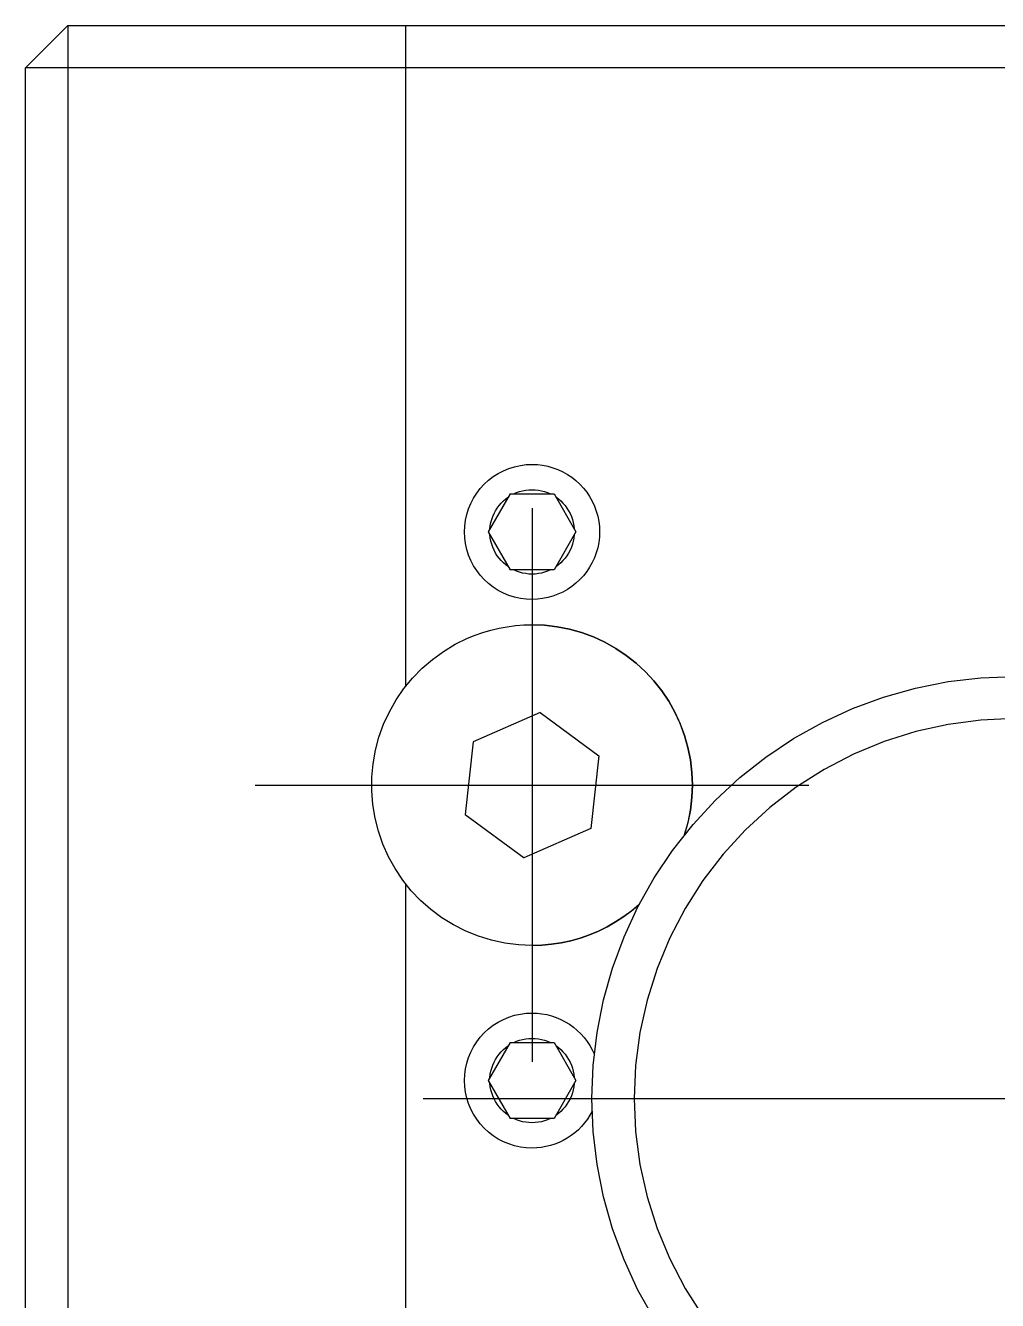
# Model space of a CAD drawing. Extents: x 166 to 392, y 15 to 196.
# Drawn here: x 231.52 to 243.03, y 52.74 to 67.84 of the extents above; entities that cross this region are included whole.
import ezdxf

# ---------------------------------------------------------------- set-up
doc = ezdxf.new("R2010")
doc.units = 0
doc.header["$LTSCALE"] = 10
doc.linetypes.add('CENTER', pattern=[2, 1.25, -0.25, 0.25, -0.25])
doc.layers.get('0').update_dxf_attribs({"linetype": 'CONTINUOUS'})
doc.layers.add('CENTER', color=1, linetype='CENTER')

msp = doc.modelspace()

# ---------------------------------------------------------------- linework, layer by layer
at = {"color": 7, "linetype": 'CONTINUOUS'}
for p, q in [((232.02206, 67.84333), (231.522061, 67.34333)), ((232.02195, 67.84333), (232.02195, 43.34333)), ((232.02206, 67.84333), (249.027374, 67.84333)), ((236.02195, 67.84333), (236.02195, 60.010516)), ((231.522061, 43.34333), (231.522061, 67.34333)), ((249.021949, 67.34333), (231.522061, 67.34333)), ((237.12195, 62.53615), (237.183855, 62.568376)), ((237.183855, 62.568376), (237.248334, 62.595084)), ((237.248334, 62.595084), (237.314894, 62.61607)), ((237.314894, 62.61607), (237.383031, 62.631176)), ((237.383031, 62.631176), (237.452225, 62.640285)), ((237.452225, 62.640285), (237.52195, 62.64333)), ((237.52195, 62.64333), (237.584717, 62.640864)), ((237.584717, 62.640864), (237.647097, 62.63348)), ((237.647097, 62.63348), (237.708706, 62.621226)), ((237.708706, 62.621226), (237.769163, 62.604175)), ((237.769163, 62.604175), (237.828096, 62.582433)), ((237.828096, 62.582433), (237.885142, 62.556135)), ((237.885142, 62.556135), (237.939948, 62.525442)), ((236.909114, 62.35756), (236.956264, 62.409015)), ((236.956264, 62.409015), (237.00772, 62.456165)), ((237.00772, 62.456165), (237.063089, 62.498651)), ((237.063089, 62.498651), (237.12195, 62.53615)), ((237.939948, 62.525442), (237.992178, 62.490543)), ((237.992178, 62.490543), (238.041508, 62.451654)), ((238.041508, 62.451654), (238.087635, 62.409015)), ((238.087635, 62.409015), (238.130274, 62.362888)), ((236.796903, 62.181424), (236.829129, 62.24333)), ((236.829129, 62.24333), (236.866628, 62.302191)), ((236.866628, 62.302191), (236.909114, 62.35756)), ((237.262629, 62.29333), (237.002728, 61.843168)), ((237.211042, 62.234823), (237.241321, 62.257076)), ((237.262255, 62.29333), (237.78187, 62.29333)), ((237.304115, 62.29333), (237.338526, 62.308427)), ((237.338526, 62.308427), (237.373973, 62.320897)), ((237.373973, 62.320897), (237.410257, 62.330669)), ((237.410257, 62.330669), (237.447172, 62.33769)), ((237.447172, 62.33769), (237.48451, 62.341918)), ((237.48451, 62.341918), (237.52206, 62.34333)), ((237.52206, 62.34333), (237.559611, 62.341918)), ((237.559611, 62.341918), (237.596949, 62.33769)), ((237.596949, 62.33769), (237.633864, 62.330669)), ((237.633864, 62.330669), (237.670147, 62.320897)), ((237.670147, 62.320897), (237.705595, 62.308427)), ((237.705595, 62.308427), (237.740005, 62.29333)), ((237.781868, 62.293329), (238.041676, 61.843329)), ((237.802799, 62.257076), (237.833079, 62.234823)), ((238.130274, 62.362888), (238.169163, 62.313558)), ((238.169163, 62.313558), (238.204062, 62.261329)), ((238.204062, 62.261329), (238.234755, 62.206522)), ((236.749209, 62.050385), (236.770196, 62.116946)), ((236.770196, 62.116946), (236.796903, 62.181424)), ((237.071495, 62.060104), (237.089048, 62.09333)), ((237.089048, 62.09333), (237.109046, 62.125143)), ((237.109046, 62.125143), (237.131376, 62.155365)), ((237.131376, 62.155365), (237.155913, 62.183824)), ((237.155913, 62.183824), (237.182519, 62.21036)), ((237.182519, 62.21036), (237.211042, 62.234823)), ((237.833079, 62.234823), (237.861602, 62.21036)), ((237.861602, 62.21036), (237.888207, 62.183824)), ((237.888207, 62.183824), (237.912744, 62.155365)), ((237.912744, 62.155365), (237.935075, 62.125143)), ((237.935075, 62.125143), (237.955073, 62.09333)), ((237.955073, 62.09333), (237.972625, 62.060104)), ((238.234755, 62.206522), (238.261053, 62.149476)), ((238.261053, 62.149476), (238.282795, 62.090543)), ((238.282795, 62.090543), (238.299846, 62.030086)), ((236.724994, 61.913054), (236.734103, 61.982248)), ((236.734103, 61.982248), (236.749209, 62.050385)), ((237.027507, 61.916933), (237.034432, 61.953866)), ((237.034432, 61.953866), (237.04411, 61.990175)), ((237.04411, 61.990175), (237.056488, 62.025654)), ((237.056488, 62.025654), (237.071495, 62.060104)), ((237.972625, 62.060104), (237.987633, 62.025654)), ((237.987633, 62.025654), (238.000011, 61.990175)), ((238.000011, 61.990175), (238.009689, 61.953866)), ((238.009689, 61.953866), (238.016613, 61.916933)), ((238.299846, 62.030086), (238.3121, 61.968477)), ((238.3121, 61.968477), (238.319483, 61.906097)), ((236.72195, 61.84333), (236.724994, 61.913054)), ((236.724994, 61.773605), (236.72195, 61.84333)), ((237.002447, 61.84333), (237.002822, 61.84333)), ((237.002728, 61.843492), (237.262629, 61.39333)), ((237.023376, 61.879584), (237.027507, 61.916933)), ((237.027507, 61.769727), (237.023376, 61.807076)), ((238.041676, 61.843331), (237.781868, 61.393331)), ((238.016613, 61.916933), (238.020744, 61.879584)), ((238.020744, 61.807076), (238.016613, 61.769727)), ((238.319483, 61.906097), (238.32195, 61.84333)), ((238.32195, 61.84333), (238.319483, 61.780562)), ((236.734103, 61.704411), (236.724994, 61.773605)), ((236.749209, 61.636274), (236.734103, 61.704411)), ((236.770196, 61.569714), (236.749209, 61.636274)), ((237.034432, 61.732793), (237.027507, 61.769727)), ((237.04411, 61.696484), (237.034432, 61.732793)), ((237.056488, 61.661005), (237.04411, 61.696484)), ((237.071495, 61.626555), (237.056488, 61.661005)), ((237.987633, 61.661005), (237.972625, 61.626555)), ((238.000011, 61.696484), (237.987633, 61.661005)), ((238.009689, 61.732793), (238.000011, 61.696484)), ((238.016613, 61.769727), (238.009689, 61.732793)), ((238.299846, 61.656573), (238.282795, 61.596116)), ((238.3121, 61.718182), (238.299846, 61.656573)), ((238.319483, 61.780562), (238.3121, 61.718182)), ((236.796903, 61.505235), (236.770196, 61.569714)), ((236.829129, 61.44333), (236.796903, 61.505235)), ((237.089048, 61.59333), (237.071495, 61.626555)), ((237.109046, 61.561516), (237.089048, 61.59333)), ((237.131376, 61.531295), (237.109046, 61.561516)), ((237.155913, 61.502835), (237.131376, 61.531295)), ((237.182519, 61.476299), (237.155913, 61.502835)), ((237.888207, 61.502835), (237.861602, 61.476299)), ((237.912744, 61.531295), (237.888207, 61.502835)), ((237.935075, 61.561516), (237.912744, 61.531295)), ((237.955073, 61.59333), (237.935075, 61.561516)), ((237.972625, 61.626555), (237.955073, 61.59333)), ((238.261053, 61.537183), (238.234755, 61.480137)), ((238.282795, 61.596116), (238.261053, 61.537183)), ((236.866628, 61.384469), (236.829129, 61.44333)), ((236.909114, 61.3291), (236.866628, 61.384469)), ((237.211042, 61.451836), (237.182519, 61.476299)), ((237.241321, 61.429584), (237.211042, 61.451836)), ((237.78187, 61.39333), (237.262255, 61.39333)), ((237.338526, 61.378233), (237.304115, 61.39333)), ((237.373973, 61.365763), (237.338526, 61.378233)), ((237.410257, 61.35599), (237.373973, 61.365763)), ((237.447172, 61.34897), (237.410257, 61.35599)), ((237.48451, 61.344742), (237.447172, 61.34897)), ((237.52206, 61.34333), (237.48451, 61.344742)), ((237.559611, 61.344742), (237.52206, 61.34333)), ((237.596949, 61.34897), (237.559611, 61.344742)), ((237.633864, 61.35599), (237.596949, 61.34897)), ((237.670147, 61.365763), (237.633864, 61.35599)), ((237.705595, 61.378233), (237.670147, 61.365763)), ((237.740005, 61.39333), (237.705595, 61.378233)), ((237.833079, 61.451836), (237.802799, 61.429584)), ((237.861602, 61.476299), (237.833079, 61.451836)), ((238.169163, 61.373101), (238.130274, 61.323771)), ((238.204062, 61.425331), (238.169163, 61.373101)), ((238.234755, 61.480137), (238.204062, 61.425331)), ((236.956264, 61.277644), (236.909114, 61.3291)), ((237.00772, 61.230494), (236.956264, 61.277644)), ((237.063089, 61.188008), (237.00772, 61.230494)), ((237.12195, 61.150509), (237.063089, 61.188008)), ((237.992178, 61.196116), (237.939948, 61.161218)), ((238.041508, 61.235005), (237.992178, 61.196116)), ((238.087635, 61.277644), (238.041508, 61.235005)), ((238.130274, 61.323771), (238.087635, 61.277644)), ((237.183855, 61.118283), (237.12195, 61.150509)), ((237.248334, 61.091576), (237.183855, 61.118283)), ((237.314894, 61.070589), (237.248334, 61.091576)), ((237.383031, 61.055483), (237.314894, 61.070589)), ((237.452225, 61.046374), (237.383031, 61.055483)), ((237.52195, 61.04333), (237.452225, 61.046374)), ((237.584717, 61.045796), (237.52195, 61.04333)), ((237.647097, 61.053179), (237.584717, 61.045796)), ((237.708706, 61.065434), (237.647097, 61.053179)), ((237.769163, 61.082484), (237.708706, 61.065434)), ((237.828096, 61.104226), (237.769163, 61.082484)), ((237.885142, 61.130524), (237.828096, 61.104226)), ((237.939948, 61.161218), (237.885142, 61.130524)), ((237.227425, 60.720485), (237.324904, 60.733165)), ((237.324904, 60.733165), (237.422908, 60.740787)), ((237.422908, 60.740787), (237.521175, 60.74333)), ((237.521618, 60.74333), (237.521175, 60.74333)), ((237.521175, 60.74333), (237.670208, 60.737476)), ((237.67061, 60.737479), (237.521618, 60.74333)), ((237.670208, 60.737476), (237.818322, 60.71995)), ((237.818684, 60.719963), (237.67061, 60.737479)), ((236.611634, 60.511483), (236.756956, 60.582861)), ((236.756956, 60.582861), (236.847946, 60.620058)), ((236.847946, 60.620058), (236.940739, 60.652499)), ((236.940739, 60.652499), (237.035085, 60.680098)), ((237.035085, 60.680098), (237.130733, 60.70278)), ((237.130733, 60.70278), (237.227425, 60.720485)), ((237.818322, 60.71995), (237.964605, 60.69086)), ((237.964929, 60.690889), (237.818684, 60.719963)), ((237.964605, 60.69086), (238.108155, 60.650386)), ((238.108443, 60.650437), (237.964929, 60.690889)), ((238.108155, 60.650386), (238.248089, 60.598777)), ((238.248344, 60.598855), (238.108443, 60.650437)), ((238.248089, 60.598777), (238.383543, 60.536351)), ((238.383769, 60.536462), (238.248344, 60.598855)), ((236.34181, 60.332994), (236.472916, 60.427992)), ((236.472916, 60.427992), (236.611634, 60.511483)), ((238.383543, 60.536351), (238.513683, 60.463492)), ((238.513884, 60.463641), (238.383769, 60.536462)), ((238.513683, 60.463492), (238.637708, 60.38065)), ((238.637888, 60.380841), (238.513884, 60.463641)), ((236.219268, 60.227179), (236.34181, 60.332994)), ((238.637708, 60.38065), (238.754852, 60.288335)), ((238.755017, 60.288572), (238.637888, 60.380841)), ((238.754852, 60.288335), (238.864395, 60.187115)), ((238.86455, 60.187403), (238.755017, 60.288572)), ((236.10618, 60.111316), (236.219268, 60.227179)), ((238.864395, 60.187115), (238.96566, 60.077615)), ((238.965813, 60.077955), (238.86455, 60.187403)), ((242.838575, 60.115784), (243.230871, 60.131198)), ((235.911573, 59.852876), (236.003366, 59.986246)), ((236.003366, 59.986246), (236.10618, 60.111316)), ((238.96566, 60.077615), (239.058025, 59.96051)), ((239.058181, 59.960904), (238.965813, 60.077955)), ((241.685786, 59.88648), (242.063644, 59.993047)), ((242.063644, 59.993047), (242.448699, 60.069639)), ((242.448699, 60.069639), (242.838575, 60.115784)), ((235.831469, 59.712176), (235.911573, 59.852876)), ((239.058025, 59.96051), (239.140919, 59.83652)), ((239.141086, 59.836971), (239.058181, 59.960904)), ((239.140919, 59.83652), (239.213833, 59.706411)), ((239.214017, 59.706918), (239.141086, 59.836971)), ((241.317454, 59.750595), (241.685786, 59.88648)), ((235.763633, 59.565167), (235.831469, 59.712176)), ((237.616034, 59.704092), (236.823104, 59.355739)), ((237.615951, 59.704153), (238.314058, 59.191663)), ((239.213833, 59.706411), (239.276316, 59.570982)), ((239.276525, 59.571546), (239.214017, 59.706918)), ((240.960918, 59.58623), (241.317454, 59.750595)), ((235.70856, 59.412916), (235.763633, 59.565167)), ((239.276316, 59.570982), (239.327984, 59.431071)), ((239.328226, 59.431689), (239.276525, 59.571546)), ((240.618378, 59.394398), (240.960918, 59.58623)), ((242.449343, 59.562833), (242.066074, 59.477864)), ((242.838559, 59.614074), (242.449343, 59.562833)), ((243.23076, 59.631198), (242.838559, 59.614074)), ((235.666649, 59.256529), (235.70856, 59.412916)), ((239.327984, 59.431071), (239.368519, 59.287537)), ((239.3688, 59.288209), (239.328226, 59.431689)), ((240.291945, 59.176283), (240.618378, 59.394398)), ((242.066074, 59.477864), (241.69167, 59.359814)), ((235.638204, 59.097142), (235.666649, 59.256529)), ((236.823289, 59.35582), (236.72851, 58.494973)), ((236.823068, 59.35582), (236.823289, 59.35582)), ((239.368519, 59.287537), (239.39767, 59.141266)), ((239.397998, 59.141989), (239.3688, 59.288209)), ((241.69167, 59.359814), (241.328978, 59.209583)), ((235.623432, 58.935912), (235.638204, 59.097142)), ((238.314058, 59.191663), (238.219282, 58.330839)), ((239.39767, 59.141266), (239.415258, 58.99316)), ((239.41564, 58.99393), (239.397998, 59.141989)), ((239.983631, 58.933227), (240.291945, 59.176283)), ((241.328978, 59.209583), (240.98076, 59.028312)), ((235.62244, 58.77401), (235.623432, 58.935912)), ((239.415258, 58.99316), (239.421174, 58.84413)), ((239.421617, 58.844943), (239.41564, 58.99393)), ((239.695337, 58.666732), (239.983631, 58.933227)), ((240.98076, 59.028312), (240.649666, 58.817382)), ((235.635235, 58.612611), (235.62244, 58.77401)), ((239.421174, 58.84413), (239.415383, 58.695095)), ((239.415893, 58.695946), (239.421617, 58.844943)), ((240.649666, 58.817382), (240.338216, 58.578398)), ((235.661725, 58.452888), (235.635235, 58.612611)), ((239.415383, 58.695095), (239.39792, 58.546974)), ((239.398502, 58.547857), (239.415893, 58.695946)), ((239.428841, 58.378438), (239.695337, 58.666732)), ((236.728291, 58.494997), (236.728513, 58.494997)), ((236.728369, 58.495103), (237.426537, 57.982567)), ((239.39792, 58.546974), (239.368892, 58.400678)), ((239.369553, 58.401588), (239.398502, 58.547857)), ((240.338216, 58.578398), (240.04878, 58.313178)), ((235.701716, 58.295999), (235.661725, 58.452888)), ((238.219282, 58.330839), (237.426398, 57.982506)), ((239.185786, 58.070124), (239.428841, 58.378438)), ((239.368892, 58.400678), (239.328479, 58.257111)), ((239.329222, 58.258039), (239.369553, 58.401588)), ((240.04878, 58.313178), (239.78356, 58.023742)), ((235.754919, 58.143085), (235.701716, 58.295999)), ((235.820948, 57.995256), (235.754919, 58.143085)), ((238.96767, 57.74369), (239.185786, 58.070124)), ((239.78356, 58.023742), (239.544576, 57.712292)), ((235.899323, 57.853584), (235.820948, 57.995256)), ((235.989474, 57.7191), (235.899323, 57.853584)), ((236.090747, 57.592779), (235.989474, 57.7191)), ((238.775838, 57.40115), (238.96767, 57.74369)), ((239.544576, 57.712292), (239.333646, 57.381198)), ((236.02195, 57.676143), (236.02195, 42.84333)), ((236.202407, 57.475538), (236.090747, 57.592779)), ((236.323644, 57.36823), (236.202407, 57.475538)), ((238.701494, 57.354071), (238.789959, 57.428653)), ((238.790343, 57.429395), (238.701848, 57.354703)), ((236.453575, 57.271633), (236.323644, 57.36823)), ((236.591259, 57.186448), (236.453575, 57.271633)), ((238.511779, 57.221732), (238.608652, 57.285011)), ((238.608968, 57.285541), (238.512047, 57.222166)), ((238.608652, 57.285011), (238.701494, 57.354071)), ((238.701848, 57.354703), (238.608968, 57.285541)), ((238.611473, 57.044615), (238.775838, 57.40115)), ((239.333646, 57.381198), (239.152375, 57.03298)), ((236.735696, 57.113294), (236.591259, 57.186448)), ((236.885836, 57.052703), (236.735696, 57.113294)), ((238.200629, 57.068804), (238.307388, 57.113427)), ((238.307535, 57.113695), (238.200705, 57.069002)), ((238.307388, 57.113427), (238.411233, 57.164466)), ((238.411445, 57.164813), (238.307535, 57.113695)), ((238.411233, 57.164466), (238.511779, 57.221732)), ((238.512047, 57.222166), (238.411445, 57.164813)), ((237.040589, 57.005114), (236.885836, 57.052703)), ((237.198832, 56.970873), (237.040589, 57.005114)), ((237.359416, 56.950228), (237.198832, 56.970873)), ((237.521174, 56.94333), (237.359416, 56.950228)), ((237.752241, 56.957432), (237.636923, 56.946859)), ((237.637273, 56.946853), (237.7525, 56.95741)), ((237.866701, 56.975012), (237.752241, 56.957432)), ((237.7525, 56.95741), (237.866871, 56.974961)), ((237.979878, 56.999532), (237.866701, 56.975012)), ((237.866871, 56.974961), (237.979961, 56.999442)), ((238.09135, 57.0309), (237.979878, 56.999532)), ((237.979961, 56.999442), (238.091352, 57.030762)), ((238.200705, 57.069002), (238.09135, 57.0309)), ((238.091352, 57.030762), (238.200629, 57.068804)), ((238.475588, 56.676283), (238.611473, 57.044615)), ((239.152375, 57.03298), (239.002143, 56.670288)), ((237.636923, 56.946859), (237.521174, 56.94333)), ((237.521174, 56.94333), (237.521617, 56.94333)), ((237.521617, 56.94333), (237.637273, 56.946853)), ((238.369021, 56.298424), (238.475588, 56.676283)), ((239.002143, 56.670288), (238.884094, 56.295883)), ((238.292429, 55.91337), (238.369021, 56.298424)), ((238.884094, 56.295883), (238.799125, 55.912614)), ((237.12195, 56.03615), (237.183855, 56.068376)), ((237.183855, 56.068376), (237.248334, 56.095084)), ((237.248334, 56.095084), (237.314894, 56.11607)), ((237.314894, 56.11607), (237.383031, 56.131176)), ((237.383031, 56.131176), (237.452225, 56.140285)), ((237.452225, 56.140285), (237.52195, 56.14333)), ((237.52195, 56.14333), (237.580566, 56.141179)), ((237.580566, 56.141179), (237.638867, 56.13474)), ((237.638867, 56.13474), (237.69654, 56.124046)), ((237.69654, 56.124046), (237.753274, 56.109156)), ((237.753274, 56.109156), (237.808764, 56.090148)), ((237.808764, 56.090148), (237.862713, 56.067126)), ((237.862713, 56.067126), (237.914829, 56.040212)), ((236.909114, 55.85756), (236.956264, 55.909015)), ((236.956264, 55.909015), (237.00772, 55.956165)), ((237.00772, 55.956165), (237.063089, 55.998651)), ((237.063089, 55.998651), (237.12195, 56.03615)), ((237.914829, 56.040212), (237.964834, 56.009553)), ((237.964834, 56.009553), (238.012458, 55.975312)), ((238.012458, 55.975312), (238.057445, 55.937673)), ((238.057445, 55.937673), (238.099554, 55.89684)), ((238.099554, 55.89684), (238.138557, 55.853031)), ((238.246284, 55.523493), (238.292429, 55.91337)), ((238.799125, 55.912614), (238.747884, 55.523398)), ((236.796903, 55.681424), (236.829129, 55.74333)), ((236.829129, 55.74333), (236.866628, 55.802191)), ((236.866628, 55.802191), (236.909114, 55.85756)), ((237.262629, 55.79333), (237.002728, 55.343168)), ((237.211042, 55.734823), (237.241321, 55.757076)), ((237.262255, 55.79333), (237.78187, 55.79333)), ((237.304115, 55.79333), (237.338526, 55.808427)), ((237.338526, 55.808427), (237.373973, 55.820897)), ((237.373973, 55.820897), (237.410257, 55.830669)), ((237.410257, 55.830669), (237.447172, 55.83769)), ((237.447172, 55.83769), (237.48451, 55.841918)), ((237.48451, 55.841918), (237.52206, 55.84333)), ((237.52206, 55.84333), (237.559611, 55.841918)), ((237.559611, 55.841918), (237.596949, 55.83769)), ((237.596949, 55.83769), (237.633864, 55.830669)), ((237.633864, 55.830669), (237.670147, 55.820897)), ((237.670147, 55.820897), (237.705595, 55.808427)), ((237.705595, 55.808427), (237.740005, 55.79333)), ((237.781868, 55.793329), (238.041676, 55.343329)), ((237.802799, 55.757076), (237.833079, 55.734823)), ((238.138557, 55.853031), (238.174245, 55.806482)), ((238.174245, 55.806482), (238.206427, 55.757443)), ((238.206427, 55.757443), (238.23493, 55.706178)), ((236.749209, 55.550385), (236.770196, 55.616946)), ((236.770196, 55.616946), (236.796903, 55.681424)), ((237.071495, 55.560104), (237.089048, 55.59333)), ((237.089048, 55.59333), (237.109046, 55.625143)), ((237.109046, 55.625143), (237.131376, 55.655365)), ((237.131376, 55.655365), (237.155913, 55.683824)), ((237.155913, 55.683824), (237.182519, 55.71036)), ((237.182519, 55.71036), (237.211042, 55.734823)), ((237.833079, 55.734823), (237.861602, 55.71036)), ((237.861602, 55.71036), (237.888207, 55.683824)), ((237.888207, 55.683824), (237.912744, 55.655365)), ((237.912744, 55.655365), (237.935075, 55.625143)), ((237.935075, 55.625143), (237.955073, 55.59333)), ((237.955073, 55.59333), (237.972625, 55.560104)), ((238.23493, 55.706178), (238.259599, 55.652963)), ((236.724994, 55.413054), (236.734103, 55.482248)), ((236.734103, 55.482248), (236.749209, 55.550385)), ((237.027507, 55.416933), (237.034432, 55.453866)), ((237.034432, 55.453866), (237.04411, 55.490175)), ((237.04411, 55.490175), (237.056488, 55.525654)), ((237.056488, 55.525654), (237.071495, 55.560104)), ((237.972625, 55.560104), (237.987633, 55.525654)), ((237.987633, 55.525654), (238.000011, 55.490175)), ((238.000011, 55.490175), (238.009689, 55.453866)), ((238.009689, 55.453866), (238.016613, 55.416933)), ((238.230871, 55.131198), (238.246284, 55.523493)), ((238.747884, 55.523398), (238.73076, 55.131198)), ((236.72195, 55.34333), (236.724994, 55.413054)), ((236.724994, 55.273605), (236.72195, 55.34333)), ((237.002447, 55.34333), (237.002822, 55.34333)), ((237.002728, 55.343492), (237.262629, 54.89333)), ((237.023376, 55.379584), (237.027507, 55.416933)), ((237.027507, 55.269727), (237.023376, 55.307076)), ((238.041676, 55.343331), (237.781868, 54.893331)), ((238.016613, 55.416933), (238.020744, 55.379584)), ((238.020744, 55.307076), (238.016613, 55.269727)), ((236.734103, 55.204411), (236.724994, 55.273605)), ((236.749209, 55.136274), (236.734103, 55.204411)), ((237.034432, 55.232793), (237.027507, 55.269727)), ((237.04411, 55.196484), (237.034432, 55.232793)), ((237.056488, 55.161005), (237.04411, 55.196484)), ((237.071495, 55.126555), (237.056488, 55.161005)), ((237.987633, 55.161005), (237.972625, 55.126555)), ((238.000011, 55.196484), (237.987633, 55.161005)), ((238.009689, 55.232793), (238.000011, 55.196484)), ((238.016613, 55.269727), (238.009689, 55.232793)), ((236.770196, 55.069714), (236.749209, 55.136274)), ((236.796903, 55.005235), (236.770196, 55.069714)), ((236.829129, 54.94333), (236.796903, 55.005235)), ((237.089048, 55.09333), (237.071495, 55.126555)), ((237.109046, 55.061516), (237.089048, 55.09333)), ((237.131376, 55.031295), (237.109046, 55.061516)), ((237.155913, 55.002835), (237.131376, 55.031295)), ((237.182519, 54.976299), (237.155913, 55.002835)), ((237.888207, 55.002835), (237.861602, 54.976299)), ((237.912744, 55.031295), (237.888207, 55.002835)), ((237.935075, 55.061516), (237.912744, 55.031295)), ((237.955073, 55.09333), (237.935075, 55.061516)), ((237.972625, 55.126555), (237.955073, 55.09333)), ((238.246284, 54.738902), (238.230871, 55.131198)), ((238.73076, 55.131198), (238.747884, 54.738997)), ((236.866628, 54.884469), (236.829129, 54.94333)), ((236.909114, 54.8291), (236.866628, 54.884469)), ((237.211042, 54.951836), (237.182519, 54.976299)), ((237.241321, 54.929584), (237.211042, 54.951836)), ((237.78187, 54.89333), (237.262255, 54.89333)), ((237.338526, 54.878233), (237.304115, 54.89333)), ((237.373973, 54.865763), (237.338526, 54.878233)), ((237.410257, 54.85599), (237.373973, 54.865763)), ((237.447172, 54.84897), (237.410257, 54.85599)), ((237.48451, 54.844742), (237.447172, 54.84897)), ((237.52206, 54.84333), (237.48451, 54.844742)), ((237.559611, 54.844742), (237.52206, 54.84333)), ((237.596949, 54.84897), (237.559611, 54.844742)), ((237.633864, 54.85599), (237.596949, 54.84897)), ((237.670147, 54.865763), (237.633864, 54.85599)), ((237.705595, 54.878233), (237.670147, 54.865763)), ((237.740005, 54.89333), (237.705595, 54.878233)), ((237.833079, 54.951836), (237.802799, 54.929584)), ((237.861602, 54.976299), (237.833079, 54.951836)), ((238.14493, 54.841438), (238.109027, 54.799878)), ((238.177897, 54.885363), (238.14493, 54.841438)), ((238.207772, 54.931447), (238.177897, 54.885363)), ((238.234415, 54.979472), (238.207772, 54.931447)), ((236.956264, 54.777644), (236.909114, 54.8291)), ((237.00772, 54.730494), (236.956264, 54.777644)), ((237.063089, 54.688008), (237.00772, 54.730494)), ((237.12195, 54.650509), (237.063089, 54.688008)), ((237.985459, 54.691287), (237.93963, 54.661022)), ((238.029103, 54.724625), (237.985459, 54.691287)), ((238.070357, 54.760879), (238.029103, 54.724625)), ((238.109027, 54.799878), (238.070357, 54.760879)), ((238.292429, 54.349025), (238.246284, 54.738902)), ((238.747884, 54.738997), (238.799125, 54.349781)), ((237.183855, 54.618283), (237.12195, 54.650509)), ((237.248334, 54.591576), (237.183855, 54.618283)), ((237.314894, 54.570589), (237.248334, 54.591576)), ((237.383031, 54.555483), (237.314894, 54.570589)), ((237.452225, 54.546374), (237.383031, 54.555483)), ((237.52195, 54.54333), (237.452225, 54.546374)), ((237.576838, 54.545215), (237.52195, 54.54333)), ((237.631467, 54.550861), (237.576838, 54.545215)), ((237.68558, 54.560243), (237.631467, 54.550861)), ((237.738922, 54.573315), (237.68558, 54.560243)), ((237.791242, 54.590016), (237.738922, 54.573315)), ((237.842292, 54.610267), (237.791242, 54.590016)), ((237.891833, 54.633973), (237.842292, 54.610267)), ((237.93963, 54.661022), (237.891833, 54.633973)), ((238.369021, 53.963971), (238.292429, 54.349025)), ((238.799125, 54.349781), (238.884094, 53.966512)), ((238.475588, 53.586113), (238.369021, 53.963971)), ((238.884094, 53.966512), (239.002143, 53.592107)), ((238.611473, 53.21778), (238.475588, 53.586113)), ((239.002143, 53.592107), (239.152375, 53.229415)), ((238.775838, 52.861245), (238.611473, 53.21778)), ((239.152375, 53.229415), (239.333646, 52.881198)), ((239.333646, 52.881198), (239.544576, 52.550104)), ((238.96767, 52.518705), (238.775838, 52.861245))]:
    msp.add_line(p, q, dxfattribs=at)
at = {"layer": 'CENTER', "color": 1, "linetype": 'CENTER'}
for p, q in [((237.521618, 62.12333), (237.521617, 55.56333)), ((234.241618, 58.843331), (240.801617, 58.843329)), ((236.230871, 55.131198), (250.230871, 55.131198))]:
    msp.add_line(p, q, dxfattribs=at)

doc.saveas('drawing.dxf')
